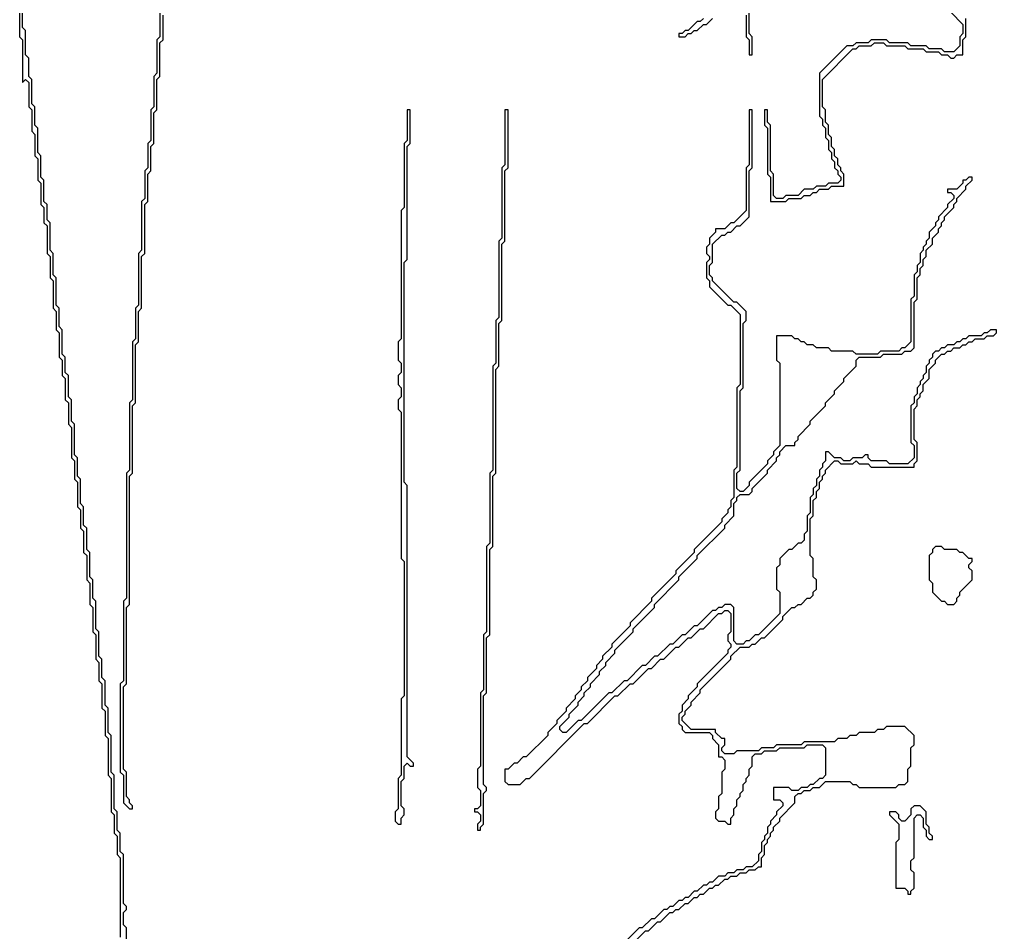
# Model space of a CAD drawing. Header units: metres. Extents: x 0 to 100, y 0 to 128.
# Drawn here: x 60.45 to 68.45, y 12.76 to 20.24 of the extents above; entities that cross this region are included whole.
import ezdxf

# ---------------------------------------------------------------- set-up
doc = ezdxf.new("R2010")
doc.units = ezdxf.units.M

msp = doc.modelspace()

# ---------------------------------------------------------------- linework, layer by layer
for points in [[(66.4, 20.275), (66.4, 20.1), (66.425, 20.075), (66.425, 19.95), (66.45, 19.95), (66.45, 20.1), (66.425, 20.125), (66.425, 20.4)], [(61.325, 12.425), (61.325, 12.8), (61.3, 12.825), (61.3, 12.925), (61.325, 12.95), (61.325, 12.975), (61.3, 13), (61.3, 13.4), (61.275, 13.425), (61.275, 13.575), (61.25, 13.6), (61.25, 13.75), (61.225, 13.775), (61.225, 14.05), (61.2, 14.075), (61.2, 14.375), (61.175, 14.4), (61.175, 14.6), (61.15, 14.625), (61.15, 14.825), (61.125, 14.85), (61.125, 15), (61.1, 15.025), (61.1, 15.225), (61.075, 15.25), (61.075, 15.475), (61.05, 15.5), (61.05, 15.65), (61.025, 15.675), (61.025, 15.875), (61, 15.9), (61, 16.075), (60.975, 16.1), (60.975, 16.25), (60.95, 16.275), (60.95, 16.475), (60.925, 16.5), (60.925, 16.65), (60.9, 16.675), (60.9, 16.925), (60.875, 16.95), (60.875, 17.125), (60.85, 17.15), (60.85, 17.325), (60.825, 17.35), (60.825, 17.475), (60.8, 17.5), (60.8, 17.7), (60.775, 17.725), (60.775, 17.875), (60.75, 17.9), (60.75, 18.125), (60.725, 18.15), (60.725, 18.325), (60.7, 18.35), (60.7, 18.575), (60.675, 18.6), (60.675, 18.725), (60.65, 18.75), (60.65, 18.925), (60.625, 18.95), (60.625, 19.125), (60.6, 19.15), (60.6, 19.35), (60.575, 19.375), (60.575, 19.525), (60.55, 19.55), (60.55, 19.75), (60.525, 19.775), (60.525, 19.925), (60.5, 19.95), (60.5, 20.15), (60.475, 20.175), (60.475, 20.325)], [(60.45, 20.3), (60.45, 20.1), (60.475, 20.075), (60.475, 19.725), (60.5, 19.75), (60.525, 19.725), (60.525, 19.525), (60.55, 19.5), (60.55, 19.325), (60.575, 19.3), (60.575, 19.125), (60.6, 19.1), (60.6, 18.925), (60.625, 18.9), (60.625, 18.725), (60.65, 18.7), (60.65, 18.575), (60.675, 18.55), (60.675, 18.325), (60.7, 18.3), (60.7, 18.125), (60.725, 18.1), (60.725, 17.875), (60.75, 17.85), (60.75, 17.7), (60.775, 17.675), (60.775, 17.475), (60.8, 17.45), (60.8, 17.325), (60.825, 17.3), (60.825, 17.125), (60.85, 17.1), (60.85, 16.925), (60.875, 16.9), (60.875, 16.65), (60.9, 16.625), (60.9, 16.475), (60.925, 16.45), (60.925, 16.25), (60.95, 16.225), (60.95, 16.075), (60.975, 16.05), (60.975, 15.875), (61, 15.85), (61, 15.65), (61.025, 15.625), (61.025, 15.45), (61.05, 15.425), (61.05, 15.225), (61.075, 15.2), (61.075, 15), (61.1, 14.975), (61.1, 14.825), (61.125, 14.8), (61.125, 14.6), (61.15, 14.575), (61.15, 14.375), (61.175, 14.35), (61.175, 14.05), (61.2, 14.025), (61.2, 13.75), (61.225, 13.725), (61.225, 13.575), (61.25, 13.55), (61.25, 13.4), (61.275, 13.375), (61.275, 12.725)], [(61.6, 20.3), (61.6, 20.1), (61.575, 20.075), (61.575, 19.8), (61.55, 19.775), (61.55, 19.525), (61.525, 19.5), (61.525, 19.25), (61.5, 19.225), (61.5, 19.025), (61.475, 19), (61.475, 18.775), (61.45, 18.75), (61.45, 18.35), (61.425, 18.325), (61.425, 17.9), (61.4, 17.875), (61.4, 17.625), (61.375, 17.6), (61.375, 17.125), (61.35, 17.1), (61.35, 16.55), (61.325, 16.525), (61.325, 15.5), (61.3, 15.475), (61.3, 14.825), (61.275, 14.8), (61.275, 14.075), (61.3, 14.05), (61.3, 13.825), (61.35, 13.775), (61.375, 13.775), (61.375, 13.8), (61.35, 13.825), (61.35, 13.85), (61.325, 13.875), (61.325, 14.075), (61.3, 14.1), (61.3, 14.775), (61.325, 14.8), (61.325, 15.425), (61.35, 15.45), (61.35, 16.5), (61.375, 16.525), (61.375, 17.075), (61.4, 17.1), (61.4, 17.575), (61.425, 17.6), (61.425, 17.85), (61.45, 17.875), (61.45, 18.3), (61.475, 18.325), (61.475, 18.725), (61.5, 18.75), (61.5, 18.975), (61.525, 19), (61.525, 19.2), (61.55, 19.225), (61.55, 19.475), (61.575, 19.5), (61.575, 19.75), (61.6, 19.775), (61.6, 20.05), (61.625, 20.075), (61.625, 20.275)], [(66.05, 20.25), (66.025, 20.225), (66, 20.225), (65.925, 20.15), (65.9, 20.15), (65.875, 20.125), (65.85, 20.125), (65.85, 20.1), (65.9, 20.1), (65.925, 20.125), (65.95, 20.125), (65.975, 20.15), (66, 20.15), (66.05, 20.2), (66.075, 20.2), (66.125, 20.25)], [(68.075, 20.3), (68.175, 20.2), (68.175, 20.125), (68.15, 20.1), (68.15, 20.025), (68.1, 19.975), (68.025, 19.975), (68, 20), (67.9, 20), (67.875, 20.025), (67.75, 20.025), (67.725, 20.05), (67.575, 20.05), (67.55, 20.075), (67.425, 20.075), (67.4, 20.05), (67.3, 20.05), (67.275, 20.025), (67.225, 20.025), (67, 19.8), (67, 19.45), (67.025, 19.425), (67.025, 19.375), (67.05, 19.35), (67.05, 19.275), (67.075, 19.25), (67.075, 19.175), (67.1, 19.15), (67.1, 19.1), (67.125, 19.075), (67.125, 19.025), (67.15, 19), (67.15, 18.975), (67.175, 18.95), (67.175, 18.925), (67.15, 18.9), (67.075, 18.9), (67.05, 18.875), (66.975, 18.875), (66.95, 18.85), (66.875, 18.85), (66.825, 18.8), (66.725, 18.8), (66.7, 18.775), (66.65, 18.775), (66.625, 18.8), (66.625, 18.975), (66.6, 19), (66.6, 19.375), (66.575, 19.4), (66.575, 19.5), (66.55, 19.5), (66.55, 19.375), (66.575, 19.35), (66.575, 18.975), (66.6, 18.95), (66.6, 18.75), (66.725, 18.75), (66.75, 18.775), (66.85, 18.775), (66.875, 18.8), (66.925, 18.8), (66.95, 18.825), (66.975, 18.825), (67, 18.85), (67.075, 18.85), (67.1, 18.875), (67.2, 18.875), (67.2, 18.975), (67.175, 19), (67.175, 19.025), (67.15, 19.05), (67.15, 19.1), (67.125, 19.125), (67.125, 19.175), (67.1, 19.2), (67.1, 19.275), (67.075, 19.3), (67.075, 19.375), (67.05, 19.4), (67.05, 19.5), (67.025, 19.525), (67.025, 19.75), (67.275, 20), (67.3, 20), (67.325, 20.025), (67.425, 20.025), (67.45, 20.05), (67.525, 20.05), (67.55, 20.025), (67.7, 20.025), (67.725, 20), (67.85, 20), (67.875, 19.975), (67.975, 19.975), (68, 19.95), (68.05, 19.95), (68.075, 19.925), (68.1, 19.925), (68.125, 19.95), (68.175, 19.95), (68.175, 20.075), (68.2, 20.1), (68.2, 20.25)], [(65.275, 12.475), (65.575, 12.775), (65.6, 12.775), (65.675, 12.85), (65.7, 12.85), (65.775, 12.925), (65.8, 12.925), (65.825, 12.95), (65.85, 12.95), (65.9, 13), (65.925, 13), (65.975, 13.05), (66, 13.05), (66.025, 13.075), (66.05, 13.075), (66.1, 13.125), (66.125, 13.125), (66.15, 13.15), (66.175, 13.15), (66.225, 13.2), (66.25, 13.2), (66.275, 13.225), (66.325, 13.225), (66.35, 13.25), (66.4, 13.25), (66.425, 13.275), (66.475, 13.275), (66.5, 13.3), (66.525, 13.3), (66.525, 13.375), (66.55, 13.4), (66.55, 13.475), (66.575, 13.5), (66.575, 13.525), (66.6, 13.55), (66.6, 13.575), (66.625, 13.6), (66.625, 13.625), (66.675, 13.675), (66.675, 13.7), (66.8, 13.825), (66.8, 13.875), (66.825, 13.9), (66.85, 13.9), (66.875, 13.925), (66.925, 13.925), (66.95, 13.95), (67, 13.95), (67.05, 14), (67.25, 14), (67.275, 13.975), (67.3, 13.975), (67.325, 13.95), (67.625, 13.95), (67.65, 13.975), (67.7, 13.975), (67.725, 14), (67.725, 14.1), (67.75, 14.125), (67.75, 14.275), (67.775, 14.3), (67.775, 14.375), (67.7, 14.45), (67.55, 14.45), (67.525, 14.425), (67.475, 14.425), (67.45, 14.4), (67.325, 14.4), (67.3, 14.375), (67.25, 14.375), (67.225, 14.35), (67.15, 14.35), (67.125, 14.325), (66.875, 14.325), (66.85, 14.3), (66.65, 14.3), (66.625, 14.275), (66.525, 14.275), (66.5, 14.25), (66.325, 14.25), (66.3, 14.225), (66.225, 14.225), (66.2, 14.25), (66.2, 14.275), (66.225, 14.3), (66.225, 14.35), (66.2, 14.35), (66.15, 14.4), (66.15, 14.425), (65.95, 14.425), (65.875, 14.5), (65.875, 14.525), (65.9, 14.55), (65.9, 14.575), (65.95, 14.625), (65.95, 14.65), (66.025, 14.725), (66.025, 14.75), (66.275, 15), (66.275, 15.025), (66.35, 15.1), (66.425, 15.1), (66.45, 15.125), (66.475, 15.125), (66.525, 15.175), (66.55, 15.175), (66.7, 15.325), (66.7, 15.35), (66.775, 15.425), (66.8, 15.425), (66.825, 15.45), (66.85, 15.45), (66.9, 15.5), (66.925, 15.5), (66.95, 15.525), (66.95, 15.55), (66.975, 15.575), (66.975, 15.65), (66.95, 15.675), (66.95, 15.825), (66.925, 15.85), (66.925, 16.15), (66.95, 16.175), (66.95, 16.3), (66.975, 16.325), (66.975, 16.375), (67, 16.4), (67, 16.45), (67.025, 16.475), (67.025, 16.5), (67.05, 16.525), (67.05, 16.55), (67.125, 16.625), (67.15, 16.625), (67.175, 16.6), (67.275, 16.6), (67.3, 16.625), (67.325, 16.6), (67.4, 16.6), (67.425, 16.575), (67.775, 16.575), (67.775, 16.6), (67.8, 16.625), (67.8, 16.775), (67.775, 16.8), (67.775, 17.05), (67.8, 17.075), (67.8, 17.125), (67.825, 17.15), (67.825, 17.175), (67.85, 17.2), (67.85, 17.25), (67.9, 17.3), (67.9, 17.375), (67.95, 17.425), (67.95, 17.45), (68, 17.5), (68.025, 17.5), (68.05, 17.525), (68.075, 17.525), (68.1, 17.55), (68.15, 17.55), (68.175, 17.575), (68.2, 17.575), (68.225, 17.6), (68.25, 17.6), (68.275, 17.625), (68.35, 17.625), (68.375, 17.65), (68.425, 17.65), (68.45, 17.675), (68.45, 17.7), (68.4, 17.7), (68.375, 17.675), (68.35, 17.675), (68.325, 17.65), (68.225, 17.65), (68.2, 17.625), (68.175, 17.625), (68.15, 17.6), (68.125, 17.6), (68.1, 17.575), (68.05, 17.575), (68.025, 17.55), (68, 17.55), (67.975, 17.525), (67.95, 17.525), (67.925, 17.5), (67.925, 17.475), (67.9, 17.45), (67.9, 17.425), (67.875, 17.4), (67.875, 17.35), (67.85, 17.325), (67.85, 17.3), (67.825, 17.275), (67.825, 17.25), (67.8, 17.225), (67.8, 17.175), (67.775, 17.15), (67.775, 17.1), (67.75, 17.075), (67.75, 16.775), (67.775, 16.75), (67.775, 16.65), (67.725, 16.6), (67.575, 16.6), (67.55, 16.625), (67.425, 16.625), (67.4, 16.65), (67.4, 16.675), (67.375, 16.675), (67.35, 16.65), (67.275, 16.65), (67.25, 16.625), (67.2, 16.625), (67.175, 16.65), (67.125, 16.65), (67.075, 16.7), (67.05, 16.7), (67.05, 16.625), (67.025, 16.6), (67.025, 16.575), (67, 16.55), (67, 16.5), (66.975, 16.475), (66.975, 16.425), (66.95, 16.4), (66.95, 16.35), (66.925, 16.325), (66.925, 16.2), (66.9, 16.175), (66.9, 16.05), (66.875, 16.025), (66.875, 15.975), (66.85, 15.95), (66.825, 15.95), (66.775, 15.9), (66.75, 15.9), (66.675, 15.825), (66.675, 15.775), (66.65, 15.75), (66.65, 15.575), (66.675, 15.55), (66.675, 15.375), (66.5, 15.2), (66.475, 15.2), (66.425, 15.15), (66.4, 15.15), (66.375, 15.125), (66.325, 15.125), (66.3, 15.15), (66.3, 15.425), (66.275, 15.45), (66.225, 15.45), (66.2, 15.425), (66.175, 15.425), (66.15, 15.4), (66.125, 15.4), (66, 15.275), (65.975, 15.275), (65.9, 15.2), (65.875, 15.2), (65.8, 15.125), (65.775, 15.125), (65.675, 15.025), (65.65, 15.025), (65.575, 14.95), (65.55, 14.95), (65.425, 14.825), (65.4, 14.825), (65.3, 14.725), (65.275, 14.725), (65.05, 14.5), (65.025, 14.5), (64.925, 14.4), (64.9, 14.4), (64.875, 14.425), (64.875, 14.45), (64.95, 14.525), (64.95, 14.55), (65.025, 14.625), (65.025, 14.65), (65.075, 14.7), (65.075, 14.725), (65.125, 14.775), (65.125, 14.8), (65.2, 14.875), (65.2, 14.9), (65.25, 14.95), (65.25, 14.975), (65.325, 15.05), (65.325, 15.075), (65.475, 15.225), (65.475, 15.25), (65.65, 15.425), (65.65, 15.45), (65.85, 15.65), (65.85, 15.675), (66, 15.825), (66, 15.85), (66.225, 16.075), (66.225, 16.1), (66.3, 16.175), (66.3, 16.275), (66.325, 16.3), (66.325, 16.325), (66.35, 16.35), (66.425, 16.35), (66.45, 16.375), (66.45, 16.4), (66.575, 16.525), (66.575, 16.55), (66.65, 16.625), (66.65, 16.65), (66.675, 16.675), (66.675, 16.7), (66.725, 16.75), (66.8, 16.75), (66.8, 16.775), (66.825, 16.8), (66.825, 16.825), (66.925, 16.925), (66.925, 16.95), (67.05, 17.075), (67.05, 17.1), (67.125, 17.175), (67.125, 17.2), (67.2, 17.275), (67.2, 17.3), (67.3, 17.4), (67.3, 17.45), (67.325, 17.475), (67.5, 17.475), (67.525, 17.5), (67.675, 17.5), (67.7, 17.525), (67.75, 17.525), (67.775, 17.55), (67.775, 17.925), (67.8, 17.95), (67.8, 18.125), (67.825, 18.15), (67.825, 18.2), (67.85, 18.225), (67.85, 18.275), (67.875, 18.3), (67.875, 18.35), (67.925, 18.4), (67.925, 18.45), (67.975, 18.5), (67.975, 18.525), (68, 18.55), (68, 18.575), (68.025, 18.6), (68.025, 18.625), (68.1, 18.7), (68.1, 18.725), (68.125, 18.75), (68.125, 18.775), (68.2, 18.85), (68.2, 18.875), (68.25, 18.925), (68.25, 18.95), (68.225, 18.95), (68.2, 18.925), (68.175, 18.925), (68.175, 18.9), (68.125, 18.85), (68.05, 18.85), (68.05, 18.825), (68.075, 18.825), (68.1, 18.8), (68.1, 18.775), (68.05, 18.725), (68.05, 18.7), (67.975, 18.625), (67.975, 18.6), (67.95, 18.575), (67.95, 18.55), (67.9, 18.5), (67.9, 18.45), (67.875, 18.425), (67.875, 18.4), (67.85, 18.375), (67.85, 18.35), (67.825, 18.325), (67.825, 18.25), (67.8, 18.225), (67.8, 18.175), (67.775, 18.15), (67.775, 17.975), (67.75, 17.95), (67.75, 17.6), (67.7, 17.55), (67.675, 17.55), (67.65, 17.525), (67.5, 17.525), (67.475, 17.5), (67.3, 17.5), (67.275, 17.525), (67.1, 17.525), (67.075, 17.55), (66.975, 17.55), (66.95, 17.575), (66.9, 17.575), (66.875, 17.6), (66.85, 17.6), (66.825, 17.625), (66.8, 17.625), (66.775, 17.65), (66.65, 17.65), (66.65, 17.45), (66.675, 17.425), (66.675, 16.75), (66.625, 16.7), (66.625, 16.675), (66.575, 16.625), (66.575, 16.6), (66.425, 16.45), (66.425, 16.425), (66.375, 16.375), (66.35, 16.375), (66.325, 16.4), (66.325, 16.525), (66.35, 16.55), (66.35, 17.2), (66.375, 17.225), (66.375, 17.75), (66.4, 17.775), (66.4, 17.85), (66.325, 17.925), (66.3, 17.925), (66.125, 18.1), (66.125, 18.125), (66.1, 18.15), (66.1, 18.225), (66.125, 18.25), (66.125, 18.4), (66.2, 18.475), (66.225, 18.475), (66.25, 18.5), (66.275, 18.5), (66.325, 18.55), (66.35, 18.55), (66.425, 18.625), (66.425, 19), (66.45, 19.025), (66.45, 19.5), (66.425, 19.5), (66.425, 19.05), (66.4, 19.025), (66.4, 18.675), (66.3, 18.575), (66.275, 18.575), (66.225, 18.525), (66.15, 18.525), (66.15, 18.5), (66.1, 18.45), (66.1, 18.4), (66.075, 18.375), (66.075, 18.325), (66.1, 18.3), (66.1, 18.275), (66.075, 18.25), (66.075, 18.125), (66.1, 18.1), (66.1, 18.05), (66.25, 17.9), (66.275, 17.9), (66.35, 17.825), (66.35, 17.25), (66.325, 17.225), (66.325, 16.575), (66.3, 16.55), (66.3, 16.325), (66.275, 16.3), (66.275, 16.25), (66.25, 16.225), (66.25, 16.2), (66.2, 16.15), (66.2, 16.125), (65.975, 15.9), (65.975, 15.875), (65.825, 15.725), (65.825, 15.7), (65.625, 15.5), (65.625, 15.475), (65.45, 15.3), (65.45, 15.275), (65.3, 15.125), (65.3, 15.1), (65.225, 15.025), (65.225, 15), (65.175, 14.95), (65.175, 14.925), (65.1, 14.85), (65.1, 14.825), (65.05, 14.775), (65.05, 14.75), (65, 14.7), (65, 14.675), (64.925, 14.6), (64.925, 14.575), (64.85, 14.5), (64.85, 14.475), (64.775, 14.4), (64.775, 14.375), (64.6, 14.2), (64.575, 14.2), (64.525, 14.15), (64.5, 14.15), (64.45, 14.1), (64.425, 14.1), (64.425, 14), (64.45, 13.975), (64.55, 13.975), (64.6, 14.025), (64.625, 14.025), (65.075, 14.475), (65.1, 14.475), (65.325, 14.7), (65.35, 14.7), (65.45, 14.8), (65.475, 14.8), (65.6, 14.925), (65.625, 14.925), (65.7, 15), (65.725, 15), (65.825, 15.1), (65.85, 15.1), (65.925, 15.175), (65.95, 15.175), (66.025, 15.25), (66.05, 15.25), (66.175, 15.375), (66.2, 15.375), (66.225, 15.4), (66.25, 15.4), (66.275, 15.375), (66.275, 15.225), (66.25, 15.2), (66.25, 15.15), (66.275, 15.125), (66.275, 15.1), (66.25, 15.075), (66.25, 15.05), (66, 14.8), (66, 14.775), (65.925, 14.7), (65.925, 14.675), (65.875, 14.625), (65.875, 14.575), (65.85, 14.55), (65.85, 14.475), (65.875, 14.45), (65.875, 14.425), (65.9, 14.4), (66.1, 14.4), (66.125, 14.375), (66.125, 14.35), (66.175, 14.3), (66.175, 14.2), (66.2, 14.2), (66.225, 14.175), (66.225, 14.1), (66.2, 14.075), (66.2, 13.9), (66.175, 13.875), (66.175, 13.775), (66.15, 13.75), (66.15, 13.7), (66.175, 13.675), (66.225, 13.675), (66.25, 13.65), (66.275, 13.65), (66.275, 13.7), (66.3, 13.725), (66.3, 13.775), (66.325, 13.8), (66.325, 13.85), (66.35, 13.875), (66.35, 13.9), (66.375, 13.925), (66.375, 13.975), (66.4, 14), (66.4, 14.025), (66.425, 14.05), (66.425, 14.1), (66.45, 14.125), (66.45, 14.2), (66.475, 14.225), (66.525, 14.225), (66.55, 14.25), (66.65, 14.25), (66.675, 14.275), (66.875, 14.275), (66.9, 14.3), (67.025, 14.3), (67.05, 14.275), (67.05, 14.05), (67.025, 14.025), (67, 14.025), (66.95, 13.975), (66.925, 13.975), (66.9, 13.95), (66.85, 13.95), (66.825, 13.925), (66.775, 13.925), (66.75, 13.95), (66.625, 13.95), (66.625, 13.85), (66.675, 13.85), (66.7, 13.825), (66.7, 13.8), (66.65, 13.75), (66.65, 13.725), (66.6, 13.675), (66.6, 13.65), (66.575, 13.625), (66.575, 13.575), (66.55, 13.55), (66.55, 13.525), (66.525, 13.5), (66.525, 13.425), (66.5, 13.4), (66.5, 13.35), (66.45, 13.3), (66.4, 13.3), (66.375, 13.275), (66.325, 13.275), (66.3, 13.25), (66.25, 13.25), (66.225, 13.225), (66.175, 13.225), (66.125, 13.175), (66.1, 13.175), (66.075, 13.15), (66.05, 13.15), (66, 13.1), (65.975, 13.1), (65.925, 13.05), (65.9, 13.05), (65.875, 13.025), (65.85, 13.025), (65.8, 12.975), (65.775, 12.975), (65.75, 12.95), (65.725, 12.95), (65.65, 12.875), (65.625, 12.875), (65.55, 12.8), (65.525, 12.8), (65.25, 12.525)]]:
    msp.add_lwpolyline(points)
for points in [[(63.625, 19.5), (63.625, 19.25), (63.6, 19.225), (63.6, 18.7), (63.575, 18.675), (63.575, 17.625), (63.55, 17.6), (63.55, 17.45), (63.575, 17.425), (63.575, 17.35), (63.55, 17.325), (63.55, 17.25), (63.575, 17.225), (63.575, 17.15), (63.55, 17.125), (63.55, 17.05), (63.575, 17.025), (63.575, 15.825), (63.6, 15.8), (63.6, 14.7), (63.575, 14.675), (63.575, 14.05), (63.55, 14.025), (63.55, 13.775), (63.525, 13.75), (63.525, 13.675), (63.55, 13.65), (63.575, 13.65), (63.575, 13.7), (63.6, 13.725), (63.6, 13.775), (63.575, 13.8), (63.575, 14), (63.6, 14.025), (63.6, 14.125), (63.625, 14.15), (63.65, 14.125), (63.675, 14.125), (63.675, 14.15), (63.625, 14.2), (63.625, 16.425), (63.6, 16.45), (63.6, 18.25), (63.625, 18.275), (63.625, 19.2), (63.65, 19.225), (63.65, 19.5)], [(64.425, 19.5), (64.425, 19.05), (64.4, 19.025), (64.4, 18.45), (64.375, 18.425), (64.375, 17.8), (64.35, 17.775), (64.35, 17.425), (64.325, 17.4), (64.325, 16.55), (64.3, 16.525), (64.3, 15.95), (64.275, 15.925), (64.275, 15.225), (64.25, 15.2), (64.25, 14.75), (64.225, 14.725), (64.225, 14.125), (64.2, 14.1), (64.2, 13.95), (64.225, 13.925), (64.225, 13.8), (64.2, 13.775), (64.175, 13.775), (64.175, 13.75), (64.2, 13.75), (64.225, 13.725), (64.225, 13.675), (64.2, 13.65), (64.2, 13.6), (64.225, 13.6), (64.225, 13.625), (64.25, 13.65), (64.25, 13.9), (64.275, 13.925), (64.275, 13.95), (64.25, 13.975), (64.25, 14.7), (64.275, 14.725), (64.275, 15.175), (64.3, 15.2), (64.3, 15.9), (64.325, 15.925), (64.325, 16.5), (64.35, 16.525), (64.35, 17.375), (64.375, 17.4), (64.375, 17.75), (64.4, 17.775), (64.4, 18.4), (64.425, 18.425), (64.425, 19), (64.45, 19.025), (64.45, 19.5)], [(67.95, 15.925), (67.925, 15.9), (67.925, 15.875), (67.9, 15.85), (67.9, 15.65), (67.925, 15.625), (67.925, 15.55), (68, 15.475), (68.025, 15.475), (68.05, 15.45), (68.1, 15.45), (68.125, 15.475), (68.125, 15.5), (68.15, 15.525), (68.15, 15.55), (68.25, 15.65), (68.25, 15.725), (68.225, 15.75), (68.225, 15.775), (68.25, 15.8), (68.25, 15.825), (68.225, 15.825), (68.175, 15.875), (68.15, 15.875), (68.125, 15.9), (68.025, 15.9), (68, 15.925)], [(67.775, 13.8), (67.75, 13.775), (67.75, 13.725), (67.7, 13.675), (67.675, 13.675), (67.65, 13.7), (67.65, 13.725), (67.625, 13.75), (67.575, 13.75), (67.575, 13.725), (67.65, 13.65), (67.65, 13.525), (67.625, 13.5), (67.625, 13.125), (67.7, 13.125), (67.725, 13.1), (67.725, 13.075), (67.75, 13.075), (67.75, 13.1), (67.775, 13.125), (67.775, 13.25), (67.75, 13.275), (67.75, 13.35), (67.775, 13.375), (67.775, 13.7), (67.8, 13.725), (67.825, 13.725), (67.85, 13.7), (67.85, 13.625), (67.875, 13.6), (67.875, 13.55), (67.9, 13.525), (67.925, 13.525), (67.925, 13.55), (67.9, 13.575), (67.9, 13.625), (67.875, 13.65), (67.875, 13.75), (67.825, 13.8)]]:
    msp.add_lwpolyline(points, close=True)

doc.saveas('drawing.dxf')
